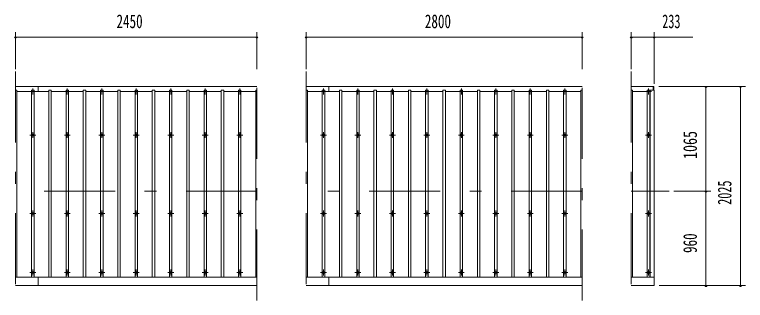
# Model space of a CAD drawing. Units: millimetres, scale not verified. Extents: x -23448 to 23452, y -10500 to 10500.
# Drawn here: x -14951 to -7533, y 6538 to 9442 of the extents above; entities that cross this region are included whole.
import ezdxf
from ezdxf.enums import TextEntityAlignment as Align

# ---------------------------------------------------------------- set-up
doc = ezdxf.new("R2010")
doc.units = ezdxf.units.MM
doc.header["$LTSCALE"] = 60
doc.linetypes.add('USER3', pattern=[24, 12, -5, 2, -5])
for name, color, linetype, lineweight in [('0-2_1-0BOLD', 7, 'Continuous', 18), ('0-3_1-2CENTER', 3, 'USER3', 18), ('0-4_1-4THIN', 4, 'Continuous', 18), ('0-5_1-5DIM', 3, 'Continuous', 18)]:
    doc.layers.add(name, color=color, linetype=linetype, lineweight=lineweight)
doc.styles.add('ＭＳ ゴシック', font='')
doc.styles.get('ＭＳ ゴシック').set_extended_font_data('MS Gothic')

msp = doc.modelspace()

# ---------------------------------------------------------------- linework, layer by layer
at = {"layer": '0-2_1-0BOLD'}
for p, q in [((-12490.69, 8712.67), (-14940.69, 8712.67)), ((-14710.69, 8712.67), (-14710.69, 8659.21)), ((-9190.69, 8712.67), (-11990.69, 8712.67)), ((-11760.69, 8712.67), (-11760.69, 8659.21)), ((-8467.69, 8712.67), (-8467.69, 8674.21)), ((-12490.69, 6772.67), (-14940.69, 6772.67)), ((-14710.69, 6772.67), (-14710.69, 6687.67)), ((-9190.69, 6772.67), (-11990.69, 6772.67)), ((-11760.69, 6772.67), (-11760.69, 6687.67)), ((-8690.69, 6772.67), (-8457.69, 6772.67)), ((-14940.69, 6687.67), (-12490.69, 6687.67)), ((-11990.69, 6687.67), (-9190.69, 6687.67))]:
    msp.add_line(p, q, dxfattribs=at)
for points in [[(-8462.69, 8674.21), (-8462.69, 8712.67), (-8690.69, 8712.67)], [(-8457.69, 8674.21), (-8457.69, 6687.67), (-8690.69, 6687.67)], [(-8497.69, 6772.67), (-8497.69, 8674.21), (-8457.69, 8674.21)]]:
    msp.add_lwpolyline(points, dxfattribs=at)
for centre in [(-14765.69, 8218.37), (-14415.69, 8218.37), (-14065.69, 8218.37), (-13715.69, 8218.37), (-13365.69, 8218.37), (-13015.69, 8218.37), (-12665.69, 8218.37), (-11815.69, 8218.37), (-11465.69, 8218.37), (-11115.69, 8218.37), (-10765.69, 8218.37), (-10415.69, 8218.37), (-10065.69, 8218.37), (-9715.69, 8218.37), (-9365.69, 8218.37), (-8515.69, 8218.37), (-14765.69, 7419.7), (-14415.69, 7419.7), (-14065.69, 7419.7), (-13715.69, 7419.7), (-13365.69, 7419.7), (-13015.69, 7419.7), (-12665.69, 7419.7), (-11815.69, 7419.7), (-11465.69, 7419.7), (-11115.69, 7419.7), (-10765.69, 7419.7), (-10415.69, 7419.7), (-10065.69, 7419.7), (-9715.69, 7419.7), (-9365.69, 7419.7), (-8515.69, 7419.7), (-14765.69, 6820.69), (-14415.69, 6820.69), (-14065.69, 6820.69), (-13715.69, 6820.69), (-13365.69, 6820.69), (-13015.69, 6820.69), (-12665.69, 6820.69), (-11815.69, 6820.69), (-11465.69, 6820.69), (-11115.69, 6820.69), (-10765.69, 6820.69), (-10415.69, 6820.69), (-10065.69, 6820.69), (-9715.69, 6820.69), (-9365.69, 6820.69), (-8515.69, 6820.69)]:
    msp.add_circle(centre, 10, dxfattribs=at)
for centre, start, end in [((-14765.69, 8650.76), 46.39838, 133.60162), ((-14765.69, 8671.76), 226.3961, 313.6039), ((-14415.69, 8650.76), 46.39838, 133.60162), ((-14415.69, 8671.76), 226.3961, 313.6039), ((-14065.69, 8650.76), 46.39838, 133.60162), ((-14065.69, 8671.76), 226.3961, 313.6039), ((-13715.69, 8650.76), 46.39838, 133.60162), ((-13715.69, 8671.76), 226.3961, 313.6039), ((-13365.69, 8650.76), 46.39838, 133.60162), ((-13365.69, 8671.76), 226.3961, 313.6039), ((-13015.69, 8650.76), 46.39838, 133.60162), ((-13015.69, 8671.76), 226.3961, 313.6039), ((-12665.69, 8650.76), 46.39838, 133.60162), ((-12665.69, 8671.76), 226.3961, 313.6039), ((-11815.69, 8650.76), 46.39838, 133.60162), ((-11815.69, 8671.76), 226.3961, 313.6039), ((-11465.69, 8650.76), 46.39838, 133.60162), ((-11465.69, 8671.76), 226.3961, 313.6039), ((-11115.69, 8650.76), 46.39838, 133.60162), ((-11115.69, 8671.76), 226.3961, 313.6039), ((-10765.69, 8650.76), 46.39838, 133.60162), ((-10765.69, 8671.76), 226.3961, 313.6039), ((-10415.69, 8650.76), 46.39838, 133.60162), ((-10415.69, 8671.76), 226.3961, 313.6039), ((-10065.69, 8650.76), 46.39838, 133.60162), ((-10065.69, 8671.76), 226.3961, 313.6039), ((-9715.69, 8650.76), 46.39838, 133.60162), ((-9715.69, 8671.76), 226.3961, 313.6039), ((-9365.69, 8650.76), 46.39838, 133.60162), ((-9365.69, 8671.76), 226.3961, 313.6039), ((-8515.69, 8650.76), 46.39838, 133.60162), ((-8515.69, 8671.76), 226.3961, 313.6039)]:
    msp.add_arc(centre, 14.5, start, end, dxfattribs=at)
at = {"layer": '0-3_1-2CENTER'}
for p, q in [((-14940.69, 8862.67), (-14940.69, 6537.67)), ((-12490.69, 6537.67), (-12490.69, 8862.67)), ((-11990.69, 8862.67), (-11990.69, 6537.67)), ((-9190.69, 6537.67), (-9190.69, 8862.67)), ((-8690.69, 8862.67), (-8690.69, 6537.67)), ((-14765.69, 8691.26), (-14765.69, 8631.26)), ((-14415.69, 8691.26), (-14415.69, 8631.26)), ((-14065.69, 8691.26), (-14065.69, 8631.26)), ((-13715.69, 8691.26), (-13715.69, 8631.26)), ((-13365.69, 8691.26), (-13365.69, 8631.26)), ((-13015.69, 8691.26), (-13015.69, 8631.26)), ((-12665.69, 8691.26), (-12665.69, 8631.26)), ((-11815.69, 8631.26), (-11815.69, 8691.26)), ((-11465.69, 8691.26), (-11465.69, 8631.26)), ((-11115.69, 8631.26), (-11115.69, 8691.26)), ((-10765.69, 8691.26), (-10765.69, 8631.26)), ((-10415.69, 8631.26), (-10415.69, 8691.26)), ((-10065.69, 8691.26), (-10065.69, 8631.26)), ((-9715.69, 8631.26), (-9715.69, 8691.26)), ((-9365.69, 8691.26), (-9365.69, 8631.26)), ((-8515.69, 8691.26), (-8515.69, 8631.26)), ((-14735.69, 8661.26), (-14795.69, 8661.26)), ((-14385.69, 8661.26), (-14445.69, 8661.26)), ((-14035.69, 8661.26), (-14095.69, 8661.26)), ((-13685.69, 8661.26), (-13745.69, 8661.26)), ((-13335.69, 8661.26), (-13395.69, 8661.26)), ((-12985.69, 8661.26), (-13045.69, 8661.26)), ((-12635.69, 8661.26), (-12695.69, 8661.26)), ((-11845.69, 8661.26), (-11785.69, 8661.26)), ((-11495.69, 8661.26), (-11435.69, 8661.26)), ((-11145.69, 8661.26), (-11085.69, 8661.26)), ((-10795.69, 8661.26), (-10735.69, 8661.26)), ((-10445.69, 8661.26), (-10385.69, 8661.26)), ((-10095.69, 8661.26), (-10035.69, 8661.26)), ((-9745.69, 8661.26), (-9685.69, 8661.26)), ((-9395.69, 8661.26), (-9335.69, 8661.26)), ((-8485.69, 8661.26), (-8545.69, 8661.26)), ((-14765.69, 8188.37), (-14765.69, 8248.37)), ((-14415.69, 8188.37), (-14415.69, 8248.37)), ((-14065.69, 8248.37), (-14065.69, 8188.37)), ((-13715.69, 8188.37), (-13715.69, 8248.37)), ((-13365.69, 8248.37), (-13365.69, 8188.37)), ((-13015.69, 8188.37), (-13015.69, 8248.37)), ((-12665.69, 8248.37), (-12665.69, 8188.37)), ((-11815.69, 8188.37), (-11815.69, 8248.37)), ((-11465.69, 8248.37), (-11465.69, 8188.37)), ((-11115.69, 8188.37), (-11115.69, 8248.37)), ((-10765.69, 8248.37), (-10765.69, 8188.37)), ((-10415.69, 8188.37), (-10415.69, 8248.37)), ((-10065.69, 8248.37), (-10065.69, 8188.37)), ((-9715.69, 8188.37), (-9715.69, 8248.37)), ((-9365.69, 8188.37), (-9365.69, 8248.37)), ((-8515.69, 8248.37), (-8515.69, 8188.37)), ((-14795.69, 8218.37), (-14735.69, 8218.37)), ((-14445.69, 8218.37), (-14385.69, 8218.37)), ((-14095.69, 8218.37), (-14035.69, 8218.37)), ((-13745.69, 8218.37), (-13685.69, 8218.37)), ((-13395.69, 8218.37), (-13335.69, 8218.37)), ((-13045.69, 8218.37), (-12985.69, 8218.37)), ((-12695.69, 8218.37), (-12635.69, 8218.37)), ((-11785.69, 8218.37), (-11845.69, 8218.37)), ((-11495.69, 8218.37), (-11435.69, 8218.37)), ((-11085.69, 8218.37), (-11145.69, 8218.37)), ((-10795.69, 8218.37), (-10735.69, 8218.37)), ((-10385.69, 8218.37), (-10445.69, 8218.37)), ((-10095.69, 8218.37), (-10035.69, 8218.37)), ((-9685.69, 8218.37), (-9745.69, 8218.37)), ((-9335.69, 8218.37), (-9395.69, 8218.37)), ((-8545.69, 8218.37), (-8485.69, 8218.37)), ((-12490.69, 7647.67), (-14940.69, 7647.67)), ((-9190.69, 7647.67), (-11990.69, 7647.67)), ((-8690.69, 7647.67), (-8307.69, 7647.67)), ((-14795.69, 7419.7), (-14735.69, 7419.7)), ((-14765.69, 7449.7), (-14765.69, 7389.7)), ((-14445.69, 7419.7), (-14385.69, 7419.7)), ((-14415.69, 7389.7), (-14415.69, 7449.7)), ((-14095.69, 7419.7), (-14035.69, 7419.7)), ((-14065.69, 7449.7), (-14065.69, 7389.7)), ((-13745.69, 7419.7), (-13685.69, 7419.7)), ((-13715.69, 7389.7), (-13715.69, 7449.7)), ((-13395.69, 7419.7), (-13335.69, 7419.7)), ((-13365.69, 7449.7), (-13365.69, 7389.7)), ((-13045.69, 7419.7), (-12985.69, 7419.7)), ((-13015.69, 7389.7), (-13015.69, 7449.7)), ((-12695.69, 7419.7), (-12635.69, 7419.7)), ((-12665.69, 7449.7), (-12665.69, 7389.7)), ((-11845.69, 7419.7), (-11785.69, 7419.7)), ((-11815.69, 7449.7), (-11815.69, 7389.7)), ((-11495.69, 7419.7), (-11435.69, 7419.7)), ((-11465.69, 7389.7), (-11465.69, 7449.7)), ((-11145.69, 7419.7), (-11085.69, 7419.7)), ((-11115.69, 7449.7), (-11115.69, 7389.7)), ((-10795.69, 7419.7), (-10735.69, 7419.7)), ((-10765.69, 7389.7), (-10765.69, 7449.7)), ((-10445.69, 7419.7), (-10385.69, 7419.7)), ((-10415.69, 7449.7), (-10415.69, 7389.7)), ((-10095.69, 7419.7), (-10035.69, 7419.7)), ((-10065.69, 7389.7), (-10065.69, 7449.7)), ((-9745.69, 7419.7), (-9685.69, 7419.7)), ((-9715.69, 7449.7), (-9715.69, 7389.7)), ((-9395.69, 7419.7), (-9335.69, 7419.7)), ((-9365.69, 7389.7), (-9365.69, 7449.7)), ((-8485.69, 7419.7), (-8545.69, 7419.7)), ((-8515.69, 7389.7), (-8515.69, 7449.7)), ((-14765.69, 6790.69), (-14765.69, 6850.69)), ((-14415.69, 6850.69), (-14415.69, 6790.69)), ((-14065.69, 6790.69), (-14065.69, 6850.69)), ((-13715.69, 6850.69), (-13715.69, 6790.69)), ((-13365.69, 6790.69), (-13365.69, 6850.69)), ((-13015.69, 6850.69), (-13015.69, 6790.69)), ((-12665.69, 6790.69), (-12665.69, 6850.69)), ((-11815.69, 6790.69), (-11815.69, 6850.69)), ((-11465.69, 6850.69), (-11465.69, 6790.69)), ((-11115.69, 6790.69), (-11115.69, 6850.69)), ((-10765.69, 6850.69), (-10765.69, 6790.69)), ((-10415.69, 6790.69), (-10415.69, 6850.69)), ((-10065.69, 6850.69), (-10065.69, 6790.69)), ((-9715.69, 6790.69), (-9715.69, 6850.69)), ((-9365.69, 6850.69), (-9365.69, 6790.69)), ((-8515.69, 6790.69), (-8515.69, 6850.69)), ((-14795.69, 6820.69), (-14735.69, 6820.69)), ((-14445.69, 6820.69), (-14385.69, 6820.69)), ((-14095.69, 6820.69), (-14035.69, 6820.69)), ((-13745.69, 6820.69), (-13685.69, 6820.69)), ((-13395.69, 6820.69), (-13335.69, 6820.69)), ((-13045.69, 6820.69), (-12985.69, 6820.69)), ((-12695.69, 6820.69), (-12635.69, 6820.69)), ((-11845.69, 6820.69), (-11785.69, 6820.69)), ((-11495.69, 6820.69), (-11435.69, 6820.69)), ((-11145.69, 6820.69), (-11085.69, 6820.69)), ((-10795.69, 6820.69), (-10735.69, 6820.69)), ((-10445.69, 6820.69), (-10385.69, 6820.69)), ((-10095.69, 6820.69), (-10035.69, 6820.69)), ((-9745.69, 6820.69), (-9685.69, 6820.69)), ((-9395.69, 6820.69), (-9335.69, 6820.69)), ((-8545.69, 6820.69), (-8485.69, 6820.69))]:
    msp.add_line(p, q, dxfattribs=at)
at = {"layer": '0-4_1-4THIN'}
for p, q in [((-14928.19, 8659.21), (-14778.19, 8659.21)), ((-14778.19, 8674.21), (-14778.19, 6772.67)), ((-14753.19, 8659.21), (-14603.19, 8659.21)), ((-14603.19, 8674.21), (-14603.19, 6772.67)), ((-14578.19, 8659.21), (-14428.19, 8659.21)), ((-14428.19, 8674.21), (-14428.19, 6772.67)), ((-14403.19, 8659.21), (-14253.19, 8659.21)), ((-14253.19, 8674.21), (-14253.19, 6772.67)), ((-14228.19, 8659.21), (-14078.19, 8659.21)), ((-14078.19, 8674.21), (-14078.19, 6772.67)), ((-14053.19, 8659.21), (-13903.19, 8659.21)), ((-13903.19, 8674.21), (-13903.19, 6772.67)), ((-13878.19, 8659.21), (-13728.19, 8659.21)), ((-13728.19, 8674.21), (-13728.19, 6772.67)), ((-13703.19, 8659.21), (-13553.19, 8659.21)), ((-13553.19, 8674.21), (-13553.19, 6772.67)), ((-13528.19, 8659.21), (-13378.19, 8659.21)), ((-13378.19, 8674.21), (-13378.19, 6772.67)), ((-13353.19, 8659.21), (-13203.19, 8659.21)), ((-13203.19, 8674.21), (-13203.19, 6772.67)), ((-13178.19, 8659.21), (-13028.19, 8659.21)), ((-13028.19, 8674.21), (-13028.19, 6772.67)), ((-13003.19, 8659.21), (-12853.19, 8659.21)), ((-12853.19, 8674.21), (-12853.19, 6772.67)), ((-12828.19, 8659.21), (-12678.19, 8659.21)), ((-12678.19, 8674.21), (-12678.19, 6772.67)), ((-12653.19, 8659.21), (-12503.19, 8659.21)), ((-12503.19, 8674.21), (-12503.19, 6772.67)), ((-12490.69, 8674.21), (-12503.19, 8674.21)), ((-11978.19, 8659.21), (-11828.19, 8659.21)), ((-11828.19, 6772.67), (-11828.19, 8674.21)), ((-11803.19, 8659.21), (-11653.19, 8659.21)), ((-11653.19, 6772.67), (-11653.19, 8674.21)), ((-11628.19, 8659.21), (-11478.19, 8659.21)), ((-11478.19, 6772.67), (-11478.19, 8674.21)), ((-11453.19, 8659.21), (-11303.19, 8659.21)), ((-11303.19, 6772.67), (-11303.19, 8674.21)), ((-11278.19, 8659.21), (-11128.19, 8659.21)), ((-11128.19, 6772.67), (-11128.19, 8674.21)), ((-11103.19, 8659.21), (-10953.19, 8659.21)), ((-10953.19, 6772.67), (-10953.19, 8674.21)), ((-10928.19, 8659.21), (-10778.19, 8659.21)), ((-10778.19, 6772.67), (-10778.19, 8674.21)), ((-10753.19, 8659.21), (-10603.19, 8659.21)), ((-10603.19, 6772.67), (-10603.19, 8674.21)), ((-10578.19, 8659.21), (-10428.19, 8659.21)), ((-10428.19, 6772.67), (-10428.19, 8674.21)), ((-10403.19, 8659.21), (-10253.19, 8659.21)), ((-10253.19, 6772.67), (-10253.19, 8674.21)), ((-10228.19, 8659.21), (-10078.19, 8659.21)), ((-10078.19, 6772.67), (-10078.19, 8674.21)), ((-10053.19, 8659.21), (-9903.19, 8659.21)), ((-9903.19, 6772.67), (-9903.19, 8674.21)), ((-9878.19, 8659.21), (-9728.19, 8659.21)), ((-9728.19, 6772.67), (-9728.19, 8674.21)), ((-9703.19, 8659.21), (-9553.19, 8659.21)), ((-9553.19, 6772.67), (-9553.19, 8674.21)), ((-9528.19, 8659.21), (-9378.19, 8659.21)), ((-9378.19, 6772.67), (-9378.19, 8674.21)), ((-9353.19, 8659.21), (-9203.19, 8659.21)), ((-9203.19, 8674.21), (-9190.69, 8674.21)), ((-9203.19, 8674.21), (-9203.19, 6772.67)), ((-8678.19, 8659.21), (-8528.19, 8659.21)), ((-8528.19, 8674.21), (-8528.19, 6772.67)), ((-8503.19, 8659.21), (-8497.69, 8659.21))]:
    msp.add_line(p, q, dxfattribs=at)
for points in [[(-14928.19, 6772.67), (-14928.19, 8674.21), (-14940.69, 8674.21)], [(-14753.19, 6772.67), (-14753.19, 8674.21), (-14778.19, 8674.21)], [(-14578.19, 6772.67), (-14578.19, 8674.21), (-14603.19, 8674.21)], [(-14403.19, 6772.67), (-14403.19, 8674.21), (-14428.19, 8674.21)], [(-14228.19, 6772.67), (-14228.19, 8674.21), (-14253.19, 8674.21)], [(-14053.19, 6772.67), (-14053.19, 8674.21), (-14078.19, 8674.21)], [(-13878.19, 6772.67), (-13878.19, 8674.21), (-13903.19, 8674.21)], [(-13703.19, 6772.67), (-13703.19, 8674.21), (-13728.19, 8674.21)], [(-13528.19, 6772.67), (-13528.19, 8674.21), (-13553.19, 8674.21)], [(-13353.19, 6772.67), (-13353.19, 8674.21), (-13378.19, 8674.21)], [(-13178.19, 6772.67), (-13178.19, 8674.21), (-13203.19, 8674.21)], [(-13003.19, 6772.67), (-13003.19, 8674.21), (-13028.19, 8674.21)], [(-12828.19, 6772.67), (-12828.19, 8674.21), (-12853.19, 8674.21)], [(-12653.19, 6772.67), (-12653.19, 8674.21), (-12678.19, 8674.21)], [(-11978.19, 6772.67), (-11978.19, 8674.21), (-11990.69, 8674.21)], [(-11828.19, 8674.21), (-11803.19, 8674.21), (-11803.19, 6772.67)], [(-11653.19, 8674.21), (-11628.19, 8674.21), (-11628.19, 6772.67)], [(-11478.19, 8674.21), (-11453.19, 8674.21), (-11453.19, 6772.67)], [(-11303.19, 8674.21), (-11278.19, 8674.21), (-11278.19, 6772.67)], [(-11128.19, 8674.21), (-11103.19, 8674.21), (-11103.19, 6772.67)], [(-10953.19, 8674.21), (-10928.19, 8674.21), (-10928.19, 6772.67)], [(-10778.19, 8674.21), (-10753.19, 8674.21), (-10753.19, 6772.67)], [(-10603.19, 8674.21), (-10578.19, 8674.21), (-10578.19, 6772.67)], [(-10428.19, 8674.21), (-10403.19, 8674.21), (-10403.19, 6772.67)], [(-10253.19, 8674.21), (-10228.19, 8674.21), (-10228.19, 6772.67)], [(-10078.19, 8674.21), (-10053.19, 8674.21), (-10053.19, 6772.67)], [(-9903.19, 8674.21), (-9878.19, 8674.21), (-9878.19, 6772.67)], [(-9728.19, 8674.21), (-9703.19, 8674.21), (-9703.19, 6772.67)], [(-9553.19, 8674.21), (-9528.19, 8674.21), (-9528.19, 6772.67)], [(-9378.19, 8674.21), (-9353.19, 8674.21), (-9353.19, 6772.67)], [(-8678.19, 6772.67), (-8678.19, 8674.21), (-8690.69, 8674.21)], [(-8503.19, 6772.67), (-8503.19, 8674.21), (-8528.19, 8674.21)]]:
    msp.add_lwpolyline(points, dxfattribs=at)
at = {"layer": '0-5_1-5DIM'}
for p, q in [((-14930.69, 9212.68), (-14950.69, 9212.68)), ((-14940.69, 9262.68), (-14940.69, 8887.68)), ((-14940.69, 9212.68), (-12490.69, 9212.68)), ((-12480.69, 9212.68), (-12500.69, 9212.68)), ((-12490.69, 8887.68), (-12490.69, 9262.68)), ((-11980.69, 9212.68), (-12000.69, 9212.68)), ((-11990.69, 9262.68), (-11990.69, 8887.68)), ((-11990.69, 9212.68), (-9190.69, 9212.68)), ((-9180.69, 9212.68), (-9200.69, 9212.68)), ((-9190.69, 8887.68), (-9190.69, 9262.68)), ((-8680.69, 9212.68), (-8700.69, 9212.68)), ((-8690.69, 9262.68), (-8690.69, 8887.68)), ((-8690.69, 9212.68), (-8457.69, 9212.68)), ((-8447.69, 9212.68), (-8467.69, 9212.68)), ((-8457.69, 8737.67), (-8457.69, 9262.68)), ((-8457.69, 9212.68), (-8065.19, 9212.68)), ((-7532.69, 8712.67), (-8412.69, 8712.67)), ((-7922.69, 8712.67), (-7942.69, 8712.67)), ((-7932.69, 7647.67), (-7932.69, 8712.67)), ((-7572.69, 8712.67), (-7592.69, 8712.67)), ((-7582.69, 8712.67), (-7582.69, 6687.67)), ((-8257.69, 7647.67), (-7882.69, 7647.67)), ((-7922.69, 7647.67), (-7942.69, 7647.67)), ((-7932.69, 6687.67), (-7932.69, 7647.67)), ((-8407.69, 6687.67), (-7532.69, 6687.67)), ((-7922.69, 6687.67), (-7942.69, 6687.67)), ((-7572.69, 6687.67), (-7592.69, 6687.67))]:
    msp.add_line(p, q, dxfattribs=at)
for centre in [(-14940.69, 9212.68), (-12490.69, 9212.68), (-11990.69, 9212.68), (-9190.69, 9212.68), (-8690.69, 9212.68), (-8457.69, 9212.68), (-7932.69, 8712.67), (-7582.69, 8712.67), (-7932.69, 7647.67), (-7932.69, 6687.67), (-7582.69, 6687.67)]:
    msp.add_arc(centre, 10, 180, 0, dxfattribs=at)

# ---------------------------------------------------------------- texts
at = {"layer": '0-5_1-5DIM', "color": 7, "style": 'ＭＳ ゴシック'}
for s, width, p in [('2450', 0.7, (-13916.39, 9262.68)), ('2800', 0.7, (-10786.33, 9262.68)), ('233', 0.65, (-8376.4, 9262.68))]:
    msp.add_text(s, height=139.3, dxfattribs=dict(at, width=width)).set_placement(p, align=Align.BOTTOM_LEFT)
for s, width, p in [('1065', 0.75, (-7982.69, 7975.13)), ('2025', 0.65, (-7632.69, 7509.44)), ('960', 0.7, (-7982.69, 7019.79))]:
    msp.add_text(s, height=139.3, rotation=90, dxfattribs=dict(at, width=width)).set_placement(p, align=Align.BOTTOM_LEFT)

doc.saveas('drawing.dxf')
